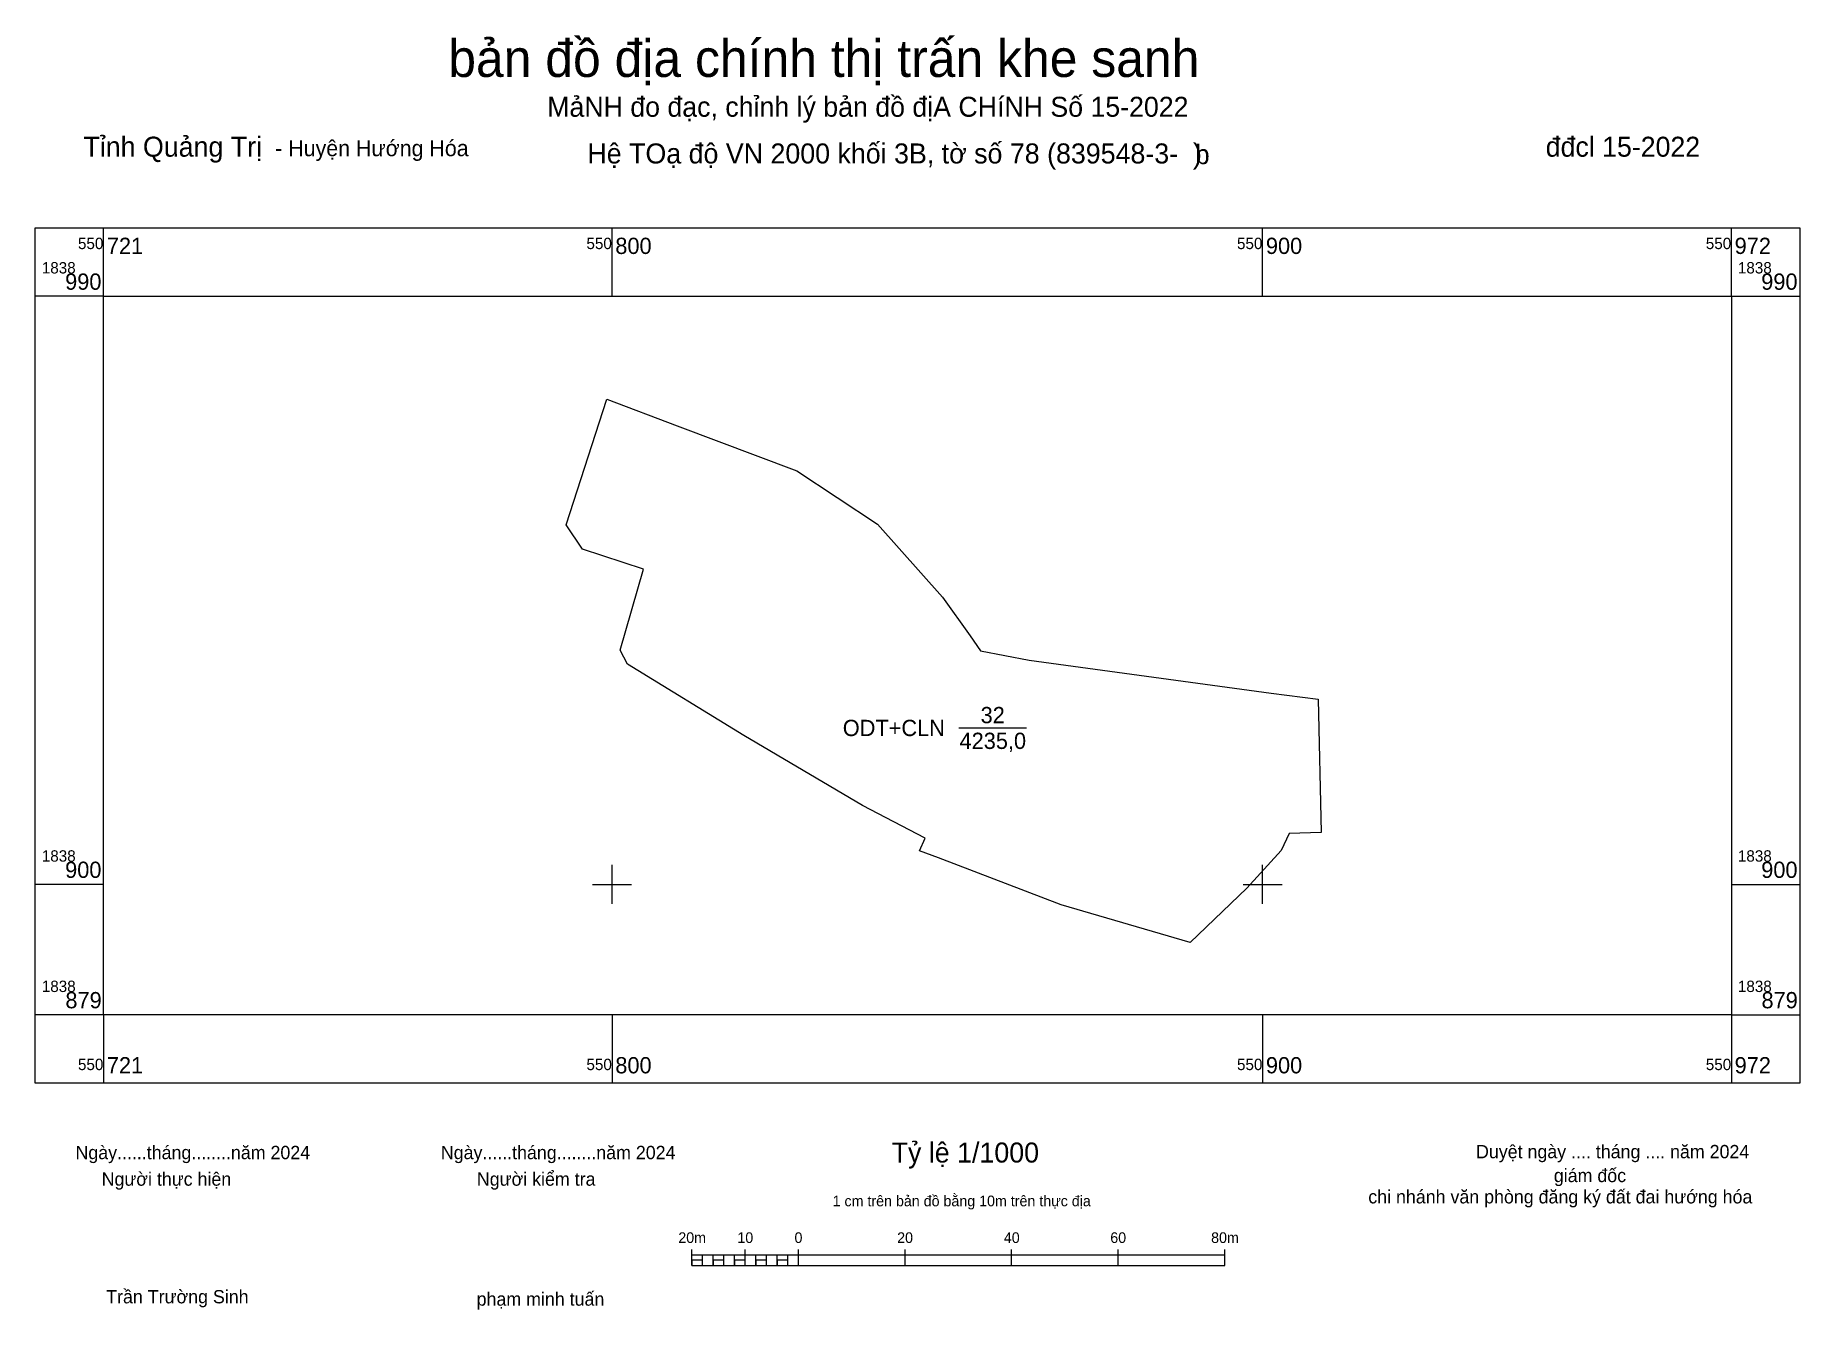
# Model space of a CAD drawing. Extents: x 550711 to 550983, y 1838835 to 1839031.
import ezdxf

# ---------------------------------------------------------------- set-up
doc = ezdxf.new("R2010")
doc.units = 0
for name, color, linetype in [('Level 10', 7, 'Continuous'), ('Level 13', 7, 'Continuous'), ('Level 2', 7, 'Continuous'), ('Level 4', 7, 'Continuous'), ('Level 63', 7, 'Continuous')]:
    doc.layers.add(name, color=color, linetype=linetype)

msp = doc.modelspace()

# ---------------------------------------------------------------- linework, layer by layer
at = {"layer": 'Level 10'}
for p, q in [((550902.84, 1838905.22), (550897.55, 1838899.43)), ((550902.84, 1838905.22), (550897.55, 1838899.43)), ((550897.55, 1838899.43), (550888.87, 1838891.09)), ((550897.55, 1838899.43), (550888.87, 1838891.09))]:
    msp.add_line(p, q, dxfattribs=at)
msp.add_lwpolyline([(550908.99, 1838907.99), (550904.06, 1838907.83), (550902.84, 1838905.22), (550897.55, 1838899.43), (550888.87, 1838891.09), (550869.03, 1838896.88), (550850.16, 1838904.08), (550847.27, 1838905.15), (550848.13, 1838907.09), (550838.51, 1838912.14), (550820.27, 1838922.87), (550802.38, 1838933.83), (550801.26, 1838936), (550804.81, 1838948.47), (550795.45, 1838951.55), (550792.96, 1838955.28), (550799.19, 1838974.6), (550810.03, 1838970.51), (550828.38, 1838963.57), (550840.81, 1838955.39), (550850.81, 1838944.16), (550855.02, 1838938.23), (550856.64, 1838935.89), (550864.1, 1838934.47), (550901.29, 1838929.41), (550908.54, 1838928.46), (550908.99, 1838907.99)], dxfattribs=at)
at = {"layer": 'Level 13'}
msp.add_line((550853.28, 1838924.05), (550863.7, 1838924.05), dxfattribs=at)
at = {"layer": 'Level 2'}
for p, q in [((550812.28, 1838841.43), (550812.28, 1838843.89)), ((550812.28, 1838843.07), (550894.17, 1838843.07)), ((550813.92, 1838841.43), (550813.92, 1838843.07)), ((550815.55, 1838841.43), (550815.55, 1838843.07)), ((550817.19, 1838841.43), (550817.19, 1838843.07)), ((550818.83, 1838841.43), (550818.83, 1838843.07)), ((550820.47, 1838841.43), (550820.47, 1838843.89)), ((550822.11, 1838841.43), (550822.11, 1838843.07)), ((550823.74, 1838841.43), (550823.74, 1838843.07)), ((550825.38, 1838841.43), (550825.38, 1838843.07)), ((550827.02, 1838841.43), (550827.02, 1838843.07)), ((550828.66, 1838841.43), (550828.66, 1838843.89)), ((550845.04, 1838841.43), (550845.04, 1838843.89)), ((550861.42, 1838841.43), (550861.42, 1838843.89)), ((550877.8, 1838841.43), (550877.8, 1838843.89)), ((550894.17, 1838841.43), (550894.17, 1838843.89)), ((550812.28, 1838841.43), (550894.17, 1838841.43))]:
    msp.add_line(p, q, dxfattribs=at)
for points in [[(550812.28, 1838841.43), (550813.92, 1838841.43), (550813.92, 1838842.25), (550812.28, 1838842.25)], [(550815.55, 1838841.43), (550817.19, 1838841.43), (550817.19, 1838842.25), (550815.55, 1838842.25)], [(550818.83, 1838841.43), (550820.47, 1838841.43), (550820.47, 1838842.25), (550818.83, 1838842.25)], [(550822.11, 1838841.43), (550823.74, 1838841.43), (550823.74, 1838842.25), (550822.11, 1838842.25)], [(550825.38, 1838841.43), (550827.02, 1838841.43), (550827.02, 1838842.25), (550825.38, 1838842.25)]]:
    msp.add_lwpolyline(points, close=True, dxfattribs=at)
at = {"layer": 'Level 63'}
for p, q in [((550721.84, 1838990.4), (550721.84, 1839000.9)), ((550800, 1838990.4), (550800, 1839000.9)), ((550900, 1838990.4), (550900, 1839000.9)), ((550972.05, 1838990.4), (550972.05, 1839000.9)), ((550721.84, 1838990.4), (550711.34, 1838990.4)), ((550972.05, 1838990.4), (550982.55, 1838990.4)), ((550800, 1838897), (550800, 1838903)), ((550900, 1838897), (550900, 1838903)), ((550721.84, 1838900), (550711.34, 1838900)), ((550797, 1838900), (550803, 1838900)), ((550897, 1838900), (550903, 1838900)), ((550972.05, 1838900), (550982.55, 1838900)), ((550721.84, 1838879.96), (550711.34, 1838879.96)), ((550721.84, 1838879.96), (550721.84, 1838869.46)), ((550800, 1838879.96), (550800, 1838869.46)), ((550900, 1838879.96), (550900, 1838869.46)), ((550972.05, 1838879.96), (550972.05, 1838869.46)), ((550972.05, 1838879.96), (550982.55, 1838879.96))]:
    msp.add_line(p, q, dxfattribs=at)
for points in [[(550711.34, 1839000.9), (550982.55, 1839000.9), (550982.55, 1838869.46), (550711.34, 1838869.46), (550711.34, 1839000.9)], [(550721.84, 1838990.4), (550972.05, 1838990.4), (550972.05, 1838879.96), (550721.84, 1838879.96), (550721.84, 1838990.4)]]:
    msp.add_lwpolyline(points, dxfattribs=at)

# ---------------------------------------------------------------- texts
at = {"layer": 'Level 13'}
msp.add_text('32', height=2.5, dxfattribs=at).set_placement((550856.65, 1838924.78))
at = {"layer": 'Level 2'}
for s, height, p in [('bản đồ địa chính thị trấn khe sanh', 5.7308, (550774.82, 1839024.11)), ('MảNH đo đạc, chỉnh lý bản đồ địA CHíNH Số 15-2022', 3.0697, (550790.03, 1839017.99)), ('Tỉnh Quảng Trị ', 3.0782, (550718.74, 1839011.85)), ('- Huyện Hướng Hóa', 2.456, (550748.22, 1839011.93)), ('Hệ TOạ độ VN 2000 khối 3B, tờ số 78 (839548-3-  )', 3.0782, (550796.21, 1839010.81)), (' đđcl 15-2022', 3.0698, (550942.37, 1839011.85)), ('ODT+CLN', 2.5, (550835.46, 1838922.8)), ('Ngày......tháng........năm 2024', 2.0472, (550717.52, 1838857.77)), ('Ngày......tháng........năm 2024', 2.0472, (550773.68, 1838857.77)), ('Tỷ lệ 1/1000', 3.0791, (550842.97, 1838857.25)), ('Duyệt ngày .... tháng .... năm 2024', 2.0472, (550932.8, 1838857.91)), ('Người kiểm tra', 2.0472, (550779.22, 1838853.69)), ('giám đốc', 2.047, (550944.76, 1838854.24)), ('Người thực hiện', 2.0472, (550721.54, 1838853.69)), ('1 cm trên bản đồ bằng 10m trên thực địa', 1.6376, (550833.9, 1838850.53)), ('chi nhánh văn phòng đăng ký đất đai hướng hóa', 2.0472, (550916.24, 1838850.97)), ('20m', 1.638, (550810.18, 1838844.89)), ('10', 1.638, (550819.26, 1838844.89)), ('0', 1.64, (550828.04, 1838844.89)), ('20', 1.638, (550843.82, 1838844.89)), ('40', 1.638, (550860.22, 1838844.89)), ('60', 1.638, (550876.58, 1838844.89)), ('80m', 1.638, (550892.08, 1838844.89)), ('Trần Trường Sinh', 2.0472, (550722.24, 1838835.61)), ('phạm minh tuấn', 2.0472, (550779.18, 1838835.25))]:
    msp.add_text(s, height=height, dxfattribs=at).set_placement(p)
at = {"layer": 'Level 4'}
msp.add_text('4235,0', height=2.5, dxfattribs=at).set_placement((550853.41, 1838920.82))
at = {"layer": 'Level 63'}
for s, height, p in [('b', 3, (550889.62, 1839010.7)), ('550', 1.75, (550717.9, 1838997.65)), ('721', 2.5, (550722.34, 1838996.9)), ('550', 1.75, (550796.06, 1838997.65)), ('800', 2.5, (550800.5, 1838996.9)), ('550', 1.75, (550896.06, 1838997.65)), ('900', 2.5, (550900.5, 1838996.9)), ('550', 1.75, (550968.12, 1838997.65)), ('972', 2.5, (550972.55, 1838996.9)), ('1838', 1.75, (550712.34, 1838993.9)), ('1838', 1.75, (550973.05, 1838993.9)), ('990', 2.5, (550715.93, 1838991.4)), ('990', 2.5, (550976.64, 1838991.4)), ('1838', 1.75, (550712.34, 1838903.5)), ('1838', 1.75, (550973.05, 1838903.5)), ('900', 2.5, (550715.93, 1838901)), ('900', 2.5, (550976.64, 1838901)), ('1838', 1.75, (550712.34, 1838883.46)), ('879', 2.5, (550715.97, 1838880.96)), ('1838', 1.75, (550973.05, 1838883.46)), ('879', 2.5, (550976.68, 1838880.96)), ('550', 1.75, (550717.9, 1838871.46)), ('721', 2.5, (550722.34, 1838870.96)), ('550', 1.75, (550796.06, 1838871.46)), ('800', 2.5, (550800.5, 1838870.96)), ('550', 1.75, (550896.06, 1838871.46)), ('900', 2.5, (550900.5, 1838870.96)), ('550', 1.75, (550968.12, 1838871.46)), ('972', 2.5, (550972.55, 1838870.96))]:
    msp.add_text(s, height=height, dxfattribs=at).set_placement(p)

doc.saveas('drawing.dxf')
